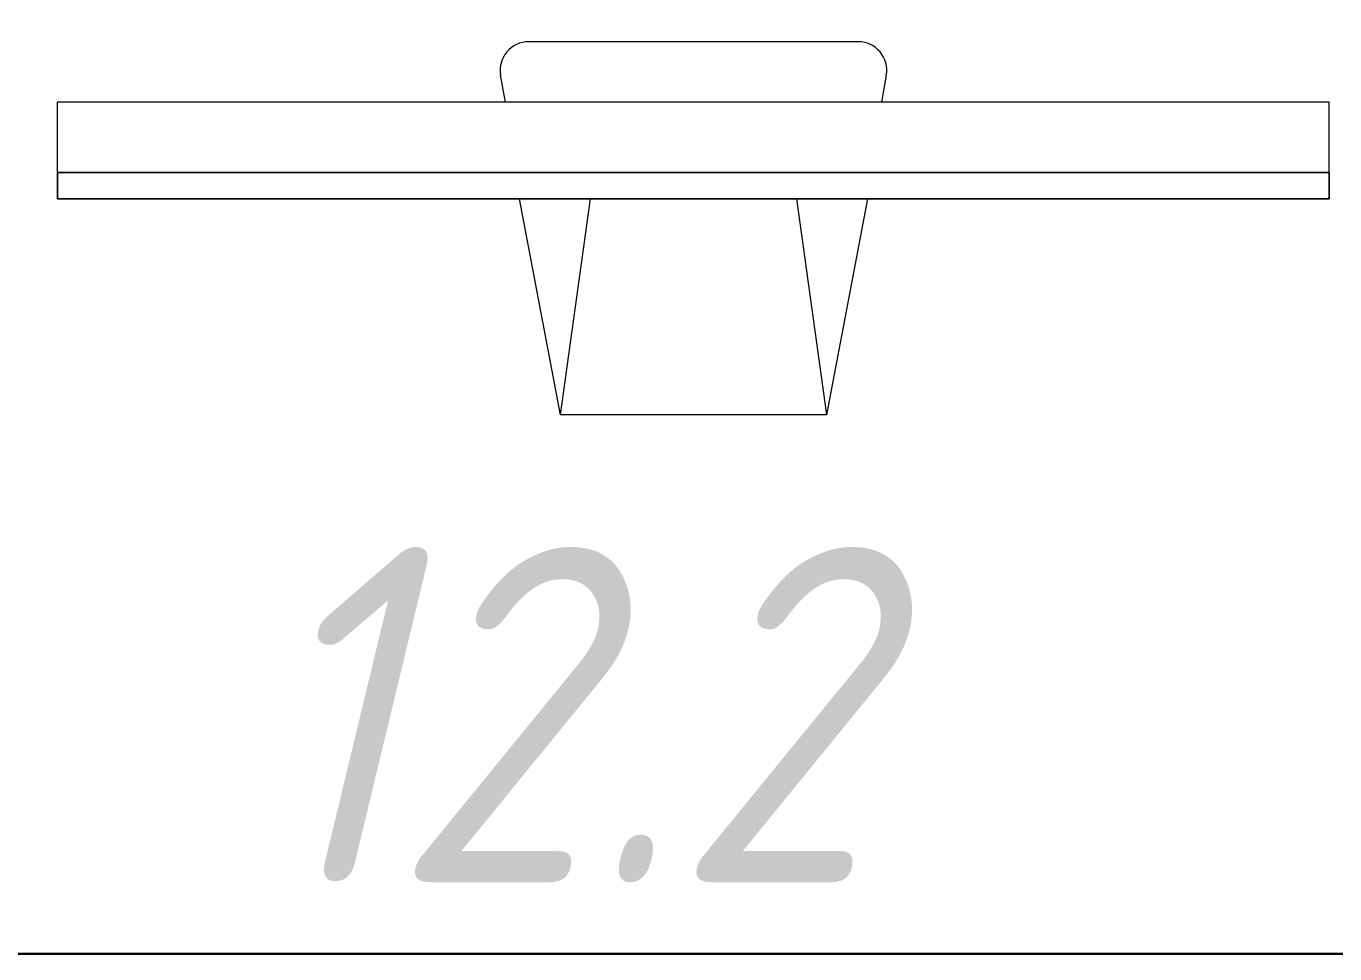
# Model space of a CAD drawing. Header units: millimetres. Extents: x -32954 to 151739, y -65671 to 56243.
# Drawn here: x -6467 to -5882, y -50237 to -49822 of the extents above; entities that cross this region are included whole.
import ezdxf

# ---------------------------------------------------------------- set-up
doc = ezdxf.new("R2010")
doc.units = ezdxf.units.MM
for name, color, linetype, lineweight in [('M-EQPM', 7, 'Continuous', 9), ('M-EQPM-IDEN', 7, 'Continuous', 9), ('ТХ_оборудование', 6, 'Continuous', 30)]:
    doc.layers.add(name, color=color, linetype=linetype, lineweight=lineweight)
doc.styles.add('GOST Common_I', font='GOST_Common Italic.ttf', dxfattribs={"width": 0.9, "height": 150})

# ---------------------------------------------------------------- blocks, each defined once
blk = doc.blocks.new('АРМ_Компьютер - ГКБ_АРМ2 _2_2_-10171765-О_ТХ_01')
at = {"layer": 'M-EQPM'}
for p, q in [((-77.87, -67.38), (-59.46, 29.37)), ((-59.46, 29.37), (59.46, 29.37)), ((-46.12, -67.38), (-59.46, 29.37)), ((59.46, 29.37), (46.12, -67.38)), ((59.46, 29.37), (77.87, -67.38)), ((-284.46, -67.38), (-284.46, -110.56)), ((284.46, -67.38), (-284.46, -67.38)), ((-284.46, -78.3), (-284.46, -67.38)), ((-284.46, -67.38), (-284.46, -79.06)), ((-284.46, -67.38), (284.46, -67.38)), ((-284.46, -67.38), (284.46, -67.38)), ((284.46, -67.38), (284.46, -110.56)), ((284.46, -79.06), (284.46, -67.38)), ((284.46, -67.38), (284.46, -78.3)), ((-284.46, -79.06), (-284.46, -78.3)), ((284.46, -79.06), (-284.46, -79.06)), ((-284.46, -79.06), (284.46, -79.06)), ((284.46, -78.3), (284.46, -79.06)), ((-284.46, -110.56), (284.46, -110.56)), ((-86.27, -122.67), (-84.14, -110.56)), ((84.14, -110.56), (86.27, -122.67)), ((-73.76, -137.58), (73.76, -137.58))]:
    blk.add_line(p, q, dxfattribs=at)
for centre, start, end in [((-73.76, -124.88), 170, 270), ((73.76, -124.88), 270, 10)]:
    blk.add_arc(centre, 12.7, start, end, dxfattribs=at)

msp = doc.modelspace()

# ---------------------------------------------------------------- linework, layer by layer
at = {"layer": 'ТХ_оборудование', "color": 1}
msp.add_lwpolyline([(-6850.29, -49537.41), (-5350.29, -49537.41), (-5350.29, -50237.41), (-6850.29, -50237.41)], close=True, dxfattribs=at)

# ---------------------------------------------------------------- block references
at = {"layer": 'M-EQPM', "rotation": 180}
msp.add_blockref('АРМ_Компьютер - ГКБ_АРМ2 _2_2_-10171765-О_ТХ_01', (-6168.7, -49966.9), dxfattribs=at)

# ---------------------------------------------------------------- texts
at = {"layer": 'M-EQPM-IDEN', "insert": (-6368.34, -50055.36), "char_height": 150, "width": 382.4049, "attachment_point": 1, "style": 'GOST Common_I'}
msp.add_mtext('12.2', dxfattribs=at)

doc.saveas('drawing.dxf')
